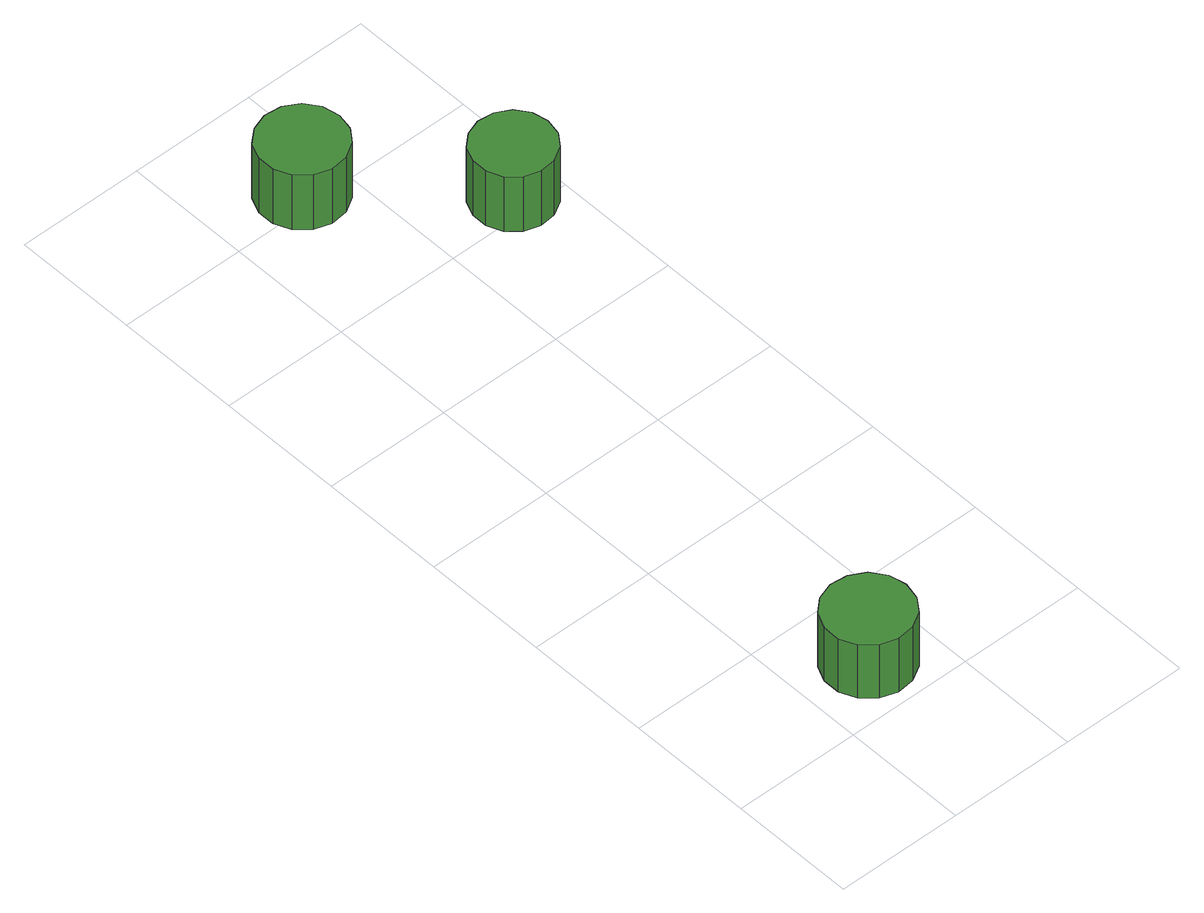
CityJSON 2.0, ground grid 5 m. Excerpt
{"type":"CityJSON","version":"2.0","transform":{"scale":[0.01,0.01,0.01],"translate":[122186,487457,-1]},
"CityObjects":{
"tree1":{"type":"SolitaryVegetationObject","attributes":{"function":"something"},"geometry":[{"type":"MultiSurface","lod":"1","boundaries":[[[0,1,2,3,4,5,6,7,8,9,10,11,12,13,14]],[[15,16,17,18,19,20,21,22,23,24,25,26,27,28,29]],[[0,29,28,1]],[[1,28,27,2]],[[2,27,26,3]],[[3,26,25,4]],[[4,25,24,5]],[[5,24,23,6]],[[6,23,22,7]],[[7,22,21,8]],[[8,21,20,9]],[[9,20,19,10]],[[10,19,18,11]],[[11,18,17,12]],[[12,17,16,13]],[[13,16,15,14]],[[14,15,29,0]]]}]},
"tree2":{"type":"SolitaryVegetationObject","attributes":{"function":"something"},"geometry":[{"type":"MultiSurface","lod":"1","boundaries":[[[30,31,32,33,34,35,36,37,38,39,40,41,42,43,44]],[[45,46,47,48,49,50,51,52,53,54,55,56,57,58,59]],[[30,59,58,31]],[[31,58,57,32]],[[32,57,56,33]],[[33,56,55,34]],[[34,55,54,35]],[[35,54,53,36]],[[36,53,52,37]],[[37,52,51,38]],[[38,51,50,39]],[[39,50,49,40]],[[40,49,48,41]],[[41,48,47,42]],[[42,47,46,43]],[[43,46,45,44]],[[44,45,59,30]]]}]},
"tree3":{"type":"SolitaryVegetationObject","attributes":{"function":"something"},"geometry":[{"type":"MultiSurface","lod":"1","boundaries":[[[60,61,62,63,64,65,66,67,68,69,70,71,72,73,74]],[[75,76,77,78,79,80,81,82,83,84,85,86,87,88,89]],[[60,89,88,61]],[[61,88,87,62]],[[62,87,86,63]],[[63,86,85,64]],[[64,85,84,65]],[[65,84,83,66]],[[66,83,82,67]],[[67,82,81,68]],[[68,81,80,69]],[[69,80,79,70]],[[70,79,78,71]],[[71,78,77,72]],[[72,77,76,73]],[[73,76,75,74]],[[74,75,89,60]]]}]}
},
"vertices":[
[431,214,338],[416,282,338],[375,339,338],[314,373,338],[245,381,338],[178,359,338],[126,312,338],[98,249,338],[98,179,338],[126,115,338],[178,68,338],[245,46,338],[314,54,338],[375,89,338],[416,145,338],[416,145,86],[375,89,86],[314,54,86],[245,46,86],[178,68,86],[126,115,86],[98,179,86],[98,249,86],[126,312,86],[178,359,86],[245,381,86],[314,373,86],[375,339,86],[416,282,86],[431,214,86],
[495,3050,349],[481,3118,349],[440,3174,349],[380,3209,349],[312,3216,349],[246,3194,349],[194,3148,349],[166,3085,349],[166,3016,349],[194,2953,349],[246,2906,349],[312,2885,349],[380,2892,349],[440,2927,349],[481,2983,349],[481,2983,91],[440,2927,91],[380,2892,91],[312,2885,91],[246,2906,91],[194,2953,91],[166,3016,91],[166,3085,91],[194,3148,91],[246,3194,91],[312,3216,91],[380,3209,91],[440,3174,91],[481,3118,91],[495,3050,91],
[985,2569,349],[972,2632,349],[934,2684,349],[878,2716,349],[813,2723,349],[752,2703,349],[704,2660,349],[678,2601,349],[678,2536,349],[704,2477,349],[752,2434,349],[813,2414,349],[878,2421,349],[934,2453,349],[972,2505,349],[972,2505,91],[934,2453,91],[878,2421,91],[813,2414,91],[752,2434,91],[704,2477,91],[678,2536,91],[678,2601,91],[704,2660,91],[752,2703,91],[813,2723,91],[878,2716,91],[934,2684,91],[972,2632,91],[985,2569,91]
]}
